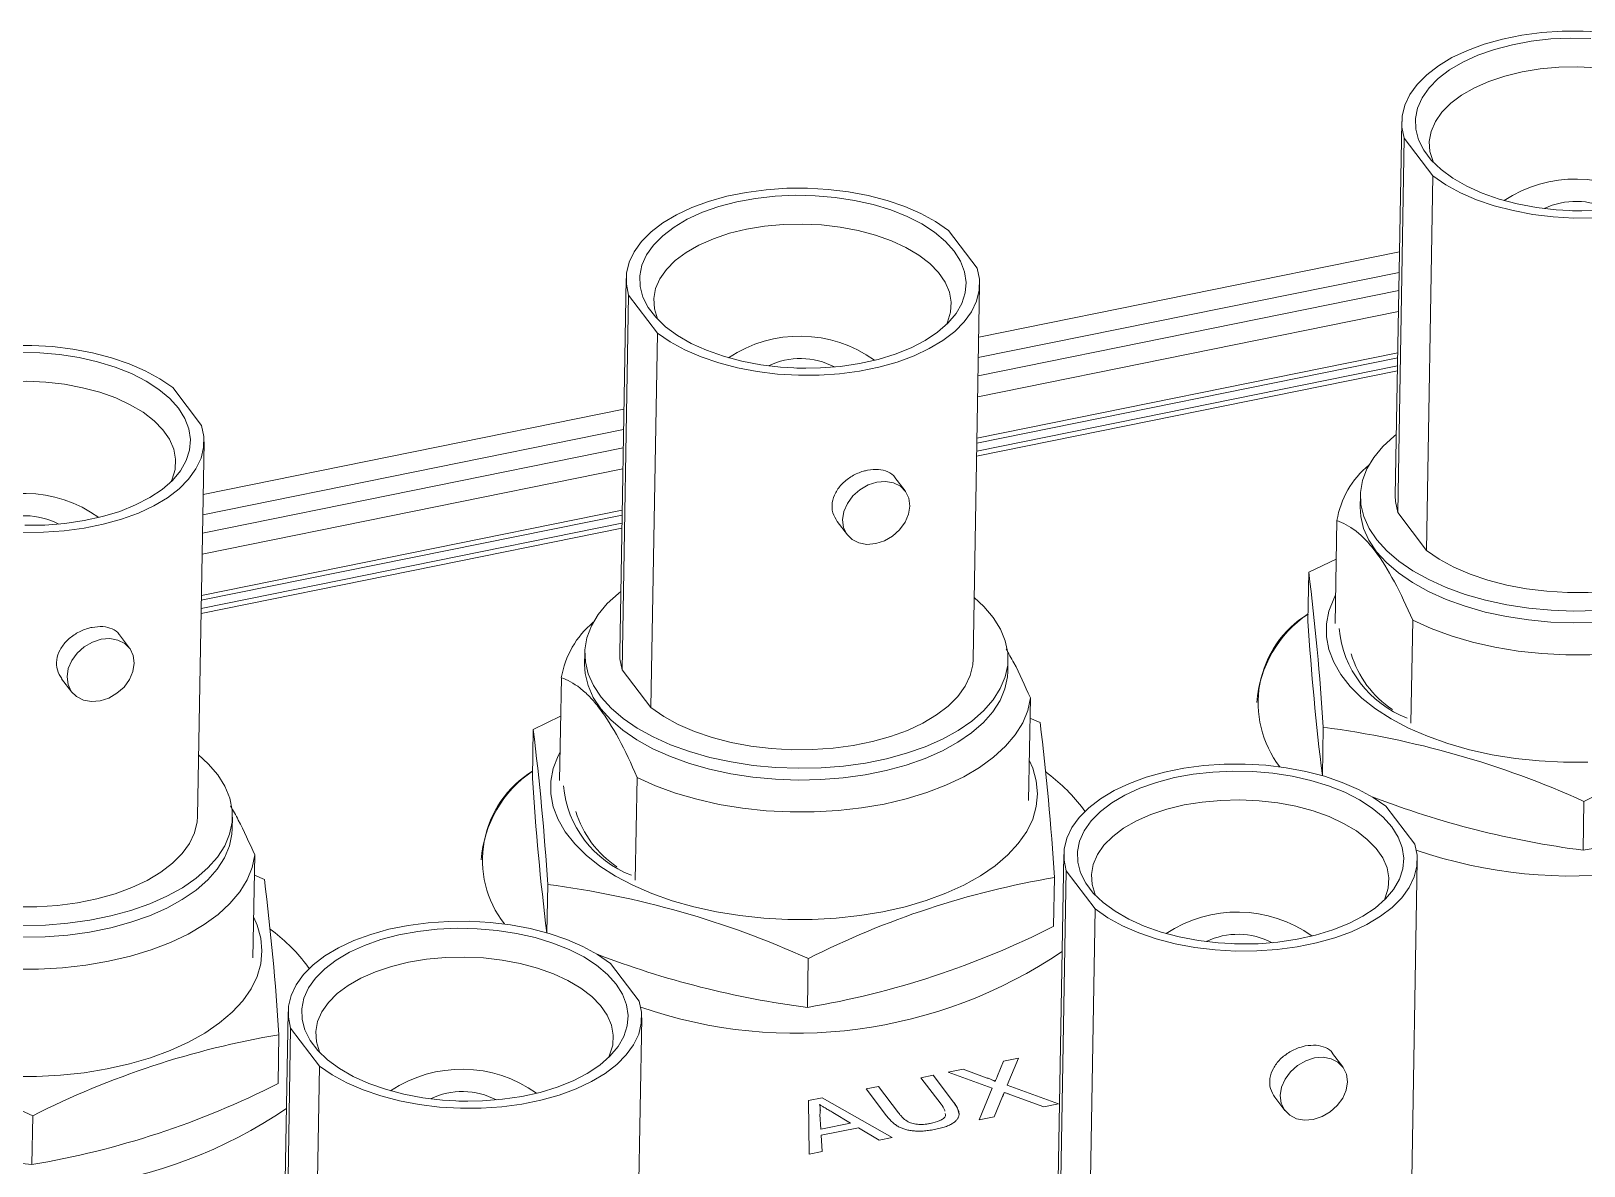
# Paper-space layout 'Sheet1' of a CAD drawing. Header units: millimetres. Extents: x 2 to 278, y 1 to 215.
# Drawn here: x 212.29 to 233.49, y 151.82 to 167.32 of the extents above; entities that cross this region are included whole.
import ezdxf

# ---------------------------------------------------------------- set-up
doc = ezdxf.new("R2010")
doc.units = ezdxf.units.MM

psp = doc.layouts.new('Sheet1')

# ---------------------------------------------------------------- linework, layer by layer
at = {"color": 7, "linetype": 'Continuous', "lineweight": 18}
for p, q in [((230.999, 166.086), (230.911, 160.97)), ((230.945, 160.745), (231.033, 165.86)), ((231.033, 165.86), (231.426, 165.343)), ((231.426, 165.343), (231.338, 160.227)), ((233.331, 164.865), (233.452, 164.863)), ((225.203, 164.081), (224.81, 164.598)), ((230.969, 164.304), (225.224, 163.139)), ((220.411, 163.939), (220.323, 158.823)), ((220.356, 158.597), (220.445, 163.713)), ((220.445, 163.713), (220.838, 163.196)), ((225.148, 158.739), (225.236, 163.855)), ((220.838, 163.196), (220.749, 158.08)), ((230.944, 162.857), (225.199, 161.692)), ((225.2, 161.759), (230.945, 162.924)), ((222.743, 162.718), (222.864, 162.716)), ((230.942, 162.748), (225.197, 161.583)), ((214.614, 161.934), (214.221, 162.451)), ((220.38, 162.157), (214.636, 160.992)), ((214.56, 156.592), (214.648, 161.708)), ((224.219, 161.039), (224.081, 161.221)), ((230.435, 160.979), (230.432, 160.817)), ((220.355, 160.71), (214.611, 159.545)), ((214.612, 159.612), (220.356, 160.777)), ((230.945, 160.745), (231.338, 160.227)), ((220.353, 160.6), (214.609, 159.435)), ((223.292, 160.621), (223.431, 160.439)), ((230.091, 159.229), (230.115, 160.634)), ((230.106, 160.108), (229.73, 159.928)), ((229.73, 159.928), (229.719, 159.262)), ((231.149, 159.273), (231.125, 157.867)), ((213.631, 158.891), (213.493, 159.073)), ((219.846, 158.831), (219.844, 158.67)), ((220.356, 158.597), (220.749, 158.08)), ((225.621, 158.57), (225.624, 158.731)), ((212.704, 158.474), (212.842, 158.292)), ((219.502, 157.081), (219.527, 158.487)), ((225.905, 156.808), (225.929, 158.214)), ((219.517, 157.961), (219.142, 157.781)), ((229.02, 158.148), (229.02, 158.148)), ((219.142, 157.781), (219.131, 157.115)), ((226.061, 157.876), (225.924, 157.936)), ((229.928, 157.809), (229.917, 157.15)), ((220.561, 157.125), (220.536, 155.72)), ((226.673, 156.663), (226.627, 156.726)), ((226.673, 156.663), (226.627, 156.726)), ((231.177, 156.215), (230.784, 156.732)), ((233.486, 156.797), (233.475, 156.131)), ((215.033, 156.422), (215.036, 156.584)), ((215.316, 154.661), (215.341, 156.067)), ((226.386, 156.073), (226.297, 150.957)), ((218.432, 156.001), (218.432, 156.001)), ((226.331, 150.731), (226.419, 155.847)), ((226.419, 155.847), (226.812, 155.33)), ((231.122, 150.873), (231.211, 155.989)), ((215.473, 155.729), (215.336, 155.789)), ((219.34, 155.662), (219.328, 155.002)), ((226.259, 155.757), (226.247, 155.091)), ((226.812, 155.33), (226.724, 150.214)), ((228.717, 154.852), (228.839, 154.85)), ((216.085, 154.515), (216.039, 154.579)), ((216.085, 154.515), (216.039, 154.579)), ((220.589, 154.067), (220.196, 154.585)), ((222.898, 154.65), (222.886, 153.984)), ((215.797, 153.925), (215.709, 148.809)), ((215.743, 148.584), (215.831, 153.699)), ((215.831, 153.699), (216.224, 153.182)), ((220.534, 148.726), (220.623, 153.842)), ((215.67, 153.61), (215.659, 152.944)), ((225.564, 153.251), (225.769, 153.292)), ((225.564, 153.251), (225.769, 153.292)), ((225.769, 153.292), (225.614, 152.921)), ((230.194, 153.172), (230.056, 153.354)), ((216.224, 153.182), (216.136, 148.066)), ((224.808, 153.098), (225.01, 153.139)), ((224.808, 153.097), (225.01, 153.138)), ((225.41, 152.88), (224.808, 153.098)), ((225.01, 153.139), (225.34, 153.019)), ((225.01, 153.138), (225.01, 153.139)), ((225.01, 153.138), (225.34, 153.019)), ((225.479, 153.048), (225.564, 153.251)), ((225.479, 153.048), (225.564, 153.251)), ((225.564, 153.251), (225.564, 153.251)), ((223.687, 152.87), (223.855, 152.904)), ((223.966, 152.504), (223.687, 152.87)), ((223.688, 152.87), (223.855, 152.904)), ((223.855, 152.904), (224.13, 152.542)), ((223.855, 152.904), (224.13, 152.542)), ((223.855, 152.904), (223.855, 152.904)), ((224.435, 153.022), (224.603, 153.056)), ((224.435, 153.022), (224.603, 153.056)), ((224.71, 152.66), (224.435, 153.022)), ((224.603, 153.056), (224.881, 152.69)), ((224.603, 153.056), (224.881, 152.69)), ((224.603, 153.056), (224.603, 153.056)), ((225.23, 152.449), (225.41, 152.88)), ((225.23, 152.449), (225.41, 152.88)), ((225.34, 153.019), (225.34, 153.019)), ((225.41, 152.88), (225.41, 152.88)), ((225.448, 152.971), (225.448, 152.971)), ((225.479, 153.048), (225.479, 153.048)), ((225.614, 152.921), (226.313, 152.668)), ((225.614, 152.921), (226.313, 152.668)), ((225.614, 152.921), (225.614, 152.921)), ((218.129, 152.704), (218.25, 152.702)), ((222.899, 152.71), (223.088, 152.749)), ((222.899, 152.71), (223.088, 152.749)), ((222.91, 151.978), (222.899, 152.71)), ((223.049, 152.656), (223.049, 152.656)), ((223.088, 152.749), (224.044, 152.208)), ((223.088, 152.749), (224.044, 152.208)), ((223.088, 152.749), (223.088, 152.749)), ((224.881, 152.69), (224.881, 152.69)), ((225.55, 152.766), (225.435, 152.49)), ((226.111, 152.627), (225.65, 152.794)), ((226.313, 152.668), (226.111, 152.627)), ((229.267, 152.755), (229.405, 152.573)), ((212.31, 152.503), (212.298, 151.836)), ((223.057, 152.522), (223.069, 152.321)), ((223.057, 152.522), (223.069, 152.321)), ((223.057, 152.522), (223.057, 152.522)), ((223.475, 152.404), (223.233, 152.547)), ((224.13, 152.542), (224.13, 152.542)), ((225.435, 152.49), (225.23, 152.449)), ((223.069, 152.321), (223.475, 152.404)), ((223.069, 152.321), (223.475, 152.404)), ((223.069, 152.321), (223.069, 152.321)), ((223.582, 152.34), (223.075, 152.238)), ((223.075, 152.238), (223.088, 152.014)), ((223.075, 152.237), (223.075, 152.238)), ((223.075, 152.237), (223.088, 152.014)), ((223.475, 152.404), (223.475, 152.404)), ((223.866, 152.172), (223.582, 152.34)), ((224.562, 152.398), (224.562, 152.398)), ((223.088, 152.014), (222.91, 151.978)), ((224.044, 152.208), (223.866, 152.172))]:
    psp.add_line(p, q, dxfattribs=at)
at = {"color": 8, "linetype": 'Continuous', "lineweight": 18}
for p, q in [((225.219, 162.86), (230.964, 164.025)), ((225.215, 162.611), (230.959, 163.776)), ((230.954, 163.489), (225.21, 162.324)), ((230.94, 162.679), (225.196, 161.514)), ((214.631, 160.712), (220.375, 161.877)), ((214.627, 160.464), (220.371, 161.629)), ((220.366, 161.341), (214.622, 160.176)), ((220.352, 160.531), (214.608, 159.366))]:
    psp.add_line(p, q, dxfattribs=at)
at = {"color": 7, "linetype": 'Continuous', "lineweight": 18, "flags": 128}
for points in [[(231.033, 165.86), (231.002, 166.01), (231.005, 166.16), (231.041, 166.309), (231.109, 166.454), (231.209, 166.593), (231.34, 166.725), (231.499, 166.847), (231.685, 166.959), (231.895, 167.057), (232.126, 167.142), (232.374, 167.211), (232.637, 167.265), (232.91, 167.301), (233.191, 167.32), (233.474, 167.322), (233.757, 167.305), (234.035, 167.272), (234.304, 167.221), (234.561, 167.154), (234.802, 167.072), (235.024, 166.976), (235.223, 166.866), (235.398, 166.746)], [(233.581, 167.22), (233.307, 167.225), (233.034, 167.213), (232.767, 167.183), (232.51, 167.135), (232.266, 167.071), (232.04, 166.992), (231.835, 166.898), (231.653, 166.791), (231.498, 166.673), (231.373, 166.546), (231.278, 166.41), (231.215, 166.27), (231.186, 166.126), (231.19, 165.98), (231.228, 165.836), (231.3, 165.694), (231.403, 165.558), (231.537, 165.43), (231.699, 165.311), (231.887, 165.202), (232.098, 165.107), (232.329, 165.026), (232.577, 164.96), (232.837, 164.911), (233.106, 164.879), (233.38, 164.864), (233.654, 164.868)], [(232.642, 166.762), (232.408, 166.705), (232.19, 166.632), (231.992, 166.545), (231.817, 166.445), (231.668, 166.334), (231.548, 166.213), (231.459, 166.085), (231.401, 165.951), (231.376, 165.814), (231.385, 165.676), (231.427, 165.539), (231.432, 165.527)], [(235.373, 165.459), (235.388, 165.492), (235.43, 165.628), (235.438, 165.766), (235.412, 165.903), (235.354, 166.039), (235.264, 166.169), (235.143, 166.293), (234.994, 166.408), (234.819, 166.512), (234.62, 166.604), (234.402, 166.681), (234.167, 166.744), (233.92, 166.79), (233.664, 166.82), (233.405, 166.832), (233.145, 166.826), (232.889, 166.803), (232.642, 166.762)], [(235.791, 166.228), (235.822, 166.078), (235.819, 165.928), (235.784, 165.78), (235.715, 165.635), (235.615, 165.495), (235.484, 165.364), (235.325, 165.241), (235.139, 165.13), (234.929, 165.031), (234.698, 164.947), (234.45, 164.877), (234.187, 164.824), (233.914, 164.788), (233.633, 164.769), (233.35, 164.767), (233.067, 164.783), (232.789, 164.817), (232.52, 164.868), (232.263, 164.935), (232.022, 165.017), (231.8, 165.113), (231.601, 165.222), (231.426, 165.343)], [(220.445, 163.713), (220.414, 163.863), (220.416, 164.013), (220.452, 164.162), (220.521, 164.307), (220.621, 164.446), (220.752, 164.578), (220.911, 164.7), (221.097, 164.811), (221.307, 164.91), (221.537, 164.994), (221.786, 165.064), (222.049, 165.117), (222.322, 165.154), (222.603, 165.173), (222.886, 165.174), (223.169, 165.158), (223.446, 165.124), (223.716, 165.074), (223.973, 165.007), (224.214, 164.925), (224.436, 164.828), (224.635, 164.719), (224.81, 164.598)], [(224.888, 164.316), (224.77, 164.448), (224.622, 164.572), (224.446, 164.686), (224.246, 164.788), (224.024, 164.877), (223.784, 164.95), (223.53, 165.008), (223.265, 165.049), (222.993, 165.072), (222.719, 165.078), (222.446, 165.065), (222.179, 165.035), (221.922, 164.988), (221.678, 164.924), (221.452, 164.845), (221.246, 164.751), (221.065, 164.644), (220.91, 164.526), (220.784, 164.398), (220.689, 164.263), (220.627, 164.122), (220.597, 163.978), (220.602, 163.833), (220.64, 163.688), (220.711, 163.547), (220.815, 163.411), (220.948, 163.282), (221.11, 163.163), (221.299, 163.055), (221.51, 162.96), (221.741, 162.878), (221.989, 162.813), (222.249, 162.763), (222.518, 162.731), (222.791, 162.717), (223.066, 162.72), (223.336, 162.741), (223.599, 162.78), (223.85, 162.836), (224.085, 162.908), (224.301, 162.995), (224.495, 163.095), (224.663, 163.208), (224.804, 163.331), (224.915, 163.462), (224.994, 163.601), (225.04, 163.743), (225.052, 163.888), (225.031, 164.034), (224.976, 164.177), (224.888, 164.316)], [(222.054, 164.615), (221.82, 164.558), (221.602, 164.485), (221.403, 164.398), (221.229, 164.298), (221.08, 164.186), (220.96, 164.066), (220.87, 163.937), (220.813, 163.803), (220.788, 163.666), (220.797, 163.528), (220.838, 163.392), (220.844, 163.38)], [(224.785, 163.311), (224.8, 163.345), (224.841, 163.481), (224.849, 163.618), (224.824, 163.756), (224.766, 163.891), (224.676, 164.022), (224.555, 164.145), (224.406, 164.26), (224.23, 164.364), (224.032, 164.456), (223.814, 164.534), (223.579, 164.597), (223.332, 164.643), (223.076, 164.672), (222.816, 164.684), (222.556, 164.679), (222.301, 164.655), (222.054, 164.615)], [(225.203, 164.081), (225.233, 163.931), (225.231, 163.781), (225.195, 163.632), (225.127, 163.487), (225.026, 163.348), (224.896, 163.216), (224.736, 163.094), (224.55, 162.983), (224.341, 162.884), (224.11, 162.799), (223.862, 162.73), (223.599, 162.677), (223.325, 162.64), (223.045, 162.621), (222.762, 162.62), (222.479, 162.636), (222.201, 162.67), (221.932, 162.72), (221.675, 162.787), (221.434, 162.869), (221.212, 162.966), (221.012, 163.075), (220.838, 163.196)], [(209.857, 161.566), (209.826, 161.715), (209.828, 161.866), (209.864, 162.014), (209.932, 162.159), (210.033, 162.299), (210.163, 162.43), (210.323, 162.553), (210.509, 162.664), (210.718, 162.763), (210.949, 162.847), (211.197, 162.917), (211.46, 162.97), (211.734, 163.006), (212.014, 163.025), (212.298, 163.027), (212.58, 163.011), (212.858, 162.977), (213.127, 162.926), (213.384, 162.859), (213.625, 162.777), (213.847, 162.681), (214.047, 162.572), (214.221, 162.451)], [(214.3, 162.168), (214.181, 162.301), (214.033, 162.425), (213.858, 162.539), (213.658, 162.641), (213.436, 162.729), (213.196, 162.803), (212.942, 162.861), (212.677, 162.902), (212.405, 162.925), (212.131, 162.93)], [(214.196, 161.164), (214.212, 161.198), (214.253, 161.333), (214.261, 161.471), (214.236, 161.609), (214.178, 161.744), (214.087, 161.874), (213.967, 161.998), (213.817, 162.113), (213.642, 162.217), (213.444, 162.309), (213.225, 162.387), (212.991, 162.449), (212.743, 162.496), (212.488, 162.525), (212.228, 162.537), (211.968, 162.531), (211.713, 162.508), (211.466, 162.467)], [(212.203, 160.569), (212.477, 160.573), (212.748, 160.594), (213.01, 160.633), (213.261, 160.689), (213.497, 160.76), (213.713, 160.847), (213.907, 160.948), (214.075, 161.06), (214.216, 161.183), (214.326, 161.315), (214.405, 161.453), (214.451, 161.596), (214.464, 161.741), (214.442, 161.886), (214.388, 162.029), (214.3, 162.168)], [(214.614, 161.934), (214.645, 161.784), (214.643, 161.633), (214.607, 161.485), (214.538, 161.34), (214.438, 161.201), (214.307, 161.069), (214.148, 160.946), (213.962, 160.835), (213.752, 160.737), (213.522, 160.652), (213.273, 160.583), (213.011, 160.529), (212.737, 160.493), (212.457, 160.474), (212.173, 160.472), (211.891, 160.489), (211.613, 160.522), (211.343, 160.573), (211.087, 160.64), (210.845, 160.722), (210.624, 160.818), (210.424, 160.928), (210.25, 161.048)], [(233.66, 159.404), (233.35, 159.398), (233.04, 159.409), (232.733, 159.438), (232.432, 159.484), (232.142, 159.546), (231.866, 159.625), (231.607, 159.719), (231.367, 159.827), (231.15, 159.947), (230.958, 160.079), (230.794, 160.221), (230.659, 160.371), (230.554, 160.527), (230.482, 160.688), (230.442, 160.852), (230.436, 161.017), (230.464, 161.18), (230.524, 161.341), (230.617, 161.497), (230.741, 161.646), (230.895, 161.787), (230.925, 161.812)], [(223.832, 161.159), (223.951, 161.169), (224.061, 161.149), (224.155, 161.102), (224.226, 161.03), (224.27, 160.938), (224.284, 160.832), (224.266, 160.72), (224.219, 160.61), (224.144, 160.508), (224.048, 160.422), (223.937, 160.357), (223.818, 160.319), (223.699, 160.309), (223.589, 160.329), (223.495, 160.376), (223.424, 160.448), (223.38, 160.54), (223.366, 160.646), (223.384, 160.758), (223.431, 160.869), (223.506, 160.97), (223.602, 161.056), (223.713, 161.121), (223.832, 161.159)], [(230.911, 160.97), (230.914, 160.894), (230.945, 160.745)], [(233.658, 159.243), (233.348, 159.236), (233.037, 159.247), (232.73, 159.276), (232.43, 159.322), (232.14, 159.385), (231.863, 159.463), (231.604, 159.557), (231.364, 159.665), (231.147, 159.786), (230.955, 159.918), (230.791, 160.059), (230.656, 160.209), (230.551, 160.366), (230.479, 160.527), (230.44, 160.69), (230.432, 160.817)], [(231.338, 160.227), (231.512, 160.107), (231.712, 159.997), (231.934, 159.901), (232.175, 159.819), (232.432, 159.752), (232.701, 159.701), (232.979, 159.668), (233.261, 159.651), (233.545, 159.653), (233.825, 159.672), (234.099, 159.708), (234.361, 159.762), (234.61, 159.831), (234.841, 159.916), (235.05, 160.014), (235.236, 160.125), (235.395, 160.248), (235.526, 160.379), (235.627, 160.519), (235.695, 160.664), (235.731, 160.812), (235.736, 160.887)], [(236.517, 160.361), (236.482, 160.189), (236.413, 160.019), (236.312, 159.855), (236.179, 159.697), (236.016, 159.548), (235.825, 159.409), (235.607, 159.281), (235.366, 159.166), (235.103, 159.065), (234.821, 158.979), (234.523, 158.909), (234.212, 158.855), (233.893, 158.819), (233.567, 158.801), (233.238, 158.8), (232.91, 158.818), (232.587, 158.852), (232.271, 158.905), (231.966, 158.973), (231.676, 159.058), (231.402, 159.158), (231.149, 159.273)], [(225.162, 159.581), (225.294, 159.46), (225.423, 159.309), (225.521, 159.151), (225.587, 158.99), (225.62, 158.826), (225.62, 158.661), (225.586, 158.498), (225.519, 158.338), (225.42, 158.183), (225.29, 158.035), (225.131, 157.896), (224.944, 157.767), (224.731, 157.649), (224.495, 157.545), (224.239, 157.455), (223.965, 157.381), (223.677, 157.322), (223.378, 157.281), (223.072, 157.257), (222.762, 157.25), (222.452, 157.261), (222.144, 157.29), (221.844, 157.336), (221.554, 157.399), (221.278, 157.478), (221.018, 157.571), (220.779, 157.679), (220.562, 157.8), (220.37, 157.932), (220.205, 158.073), (220.07, 158.223), (219.966, 158.38), (219.894, 158.541), (219.854, 158.705), (219.848, 158.869), (219.875, 159.033), (219.936, 159.194), (220.028, 159.35), (220.152, 159.499), (220.306, 159.64), (220.337, 159.665)], [(230.097, 159.618), (230.071, 159.567), (230.006, 159.396), (229.973, 159.222), (229.972, 159.046), (230.005, 158.871), (230.071, 158.698), (230.168, 158.529), (230.297, 158.366), (230.455, 158.21), (230.642, 158.062), (230.855, 157.925), (231.092, 157.8), (231.351, 157.687), (231.629, 157.588), (231.924, 157.504), (232.232, 157.436), (232.551, 157.385), (232.877, 157.35), (233.207, 157.333), (233.539, 157.333)], [(213.244, 159.012), (213.362, 159.022), (213.472, 159.002), (213.566, 158.955), (213.638, 158.882), (213.682, 158.79), (213.696, 158.685), (213.678, 158.573), (213.63, 158.462), (213.556, 158.36), (213.46, 158.274), (213.348, 158.21), (213.229, 158.172), (213.111, 158.162), (213.001, 158.181), (212.907, 158.229), (212.836, 158.301), (212.792, 158.393), (212.778, 158.499), (212.795, 158.611), (212.843, 158.721), (212.917, 158.823), (213.014, 158.909), (213.125, 158.973), (213.244, 159.012)], [(220.323, 158.823), (220.326, 158.747), (220.356, 158.597)], [(225.621, 158.57), (225.617, 158.5), (225.583, 158.336), (225.517, 158.176), (225.418, 158.021), (225.288, 157.874), (225.128, 157.734), (224.941, 157.605), (224.728, 157.488), (224.492, 157.384), (224.236, 157.294), (223.962, 157.219), (223.674, 157.161), (223.376, 157.119), (223.069, 157.095), (222.759, 157.089), (222.449, 157.1), (222.142, 157.129), (221.841, 157.175), (221.551, 157.237), (221.275, 157.316), (221.016, 157.41), (220.776, 157.518), (220.559, 157.638), (220.367, 157.77), (220.203, 157.912), (220.067, 158.062), (219.963, 158.218), (219.891, 158.379), (219.851, 158.543), (219.844, 158.67)], [(220.749, 158.08), (220.924, 157.959), (221.123, 157.85), (221.345, 157.754), (221.586, 157.671), (221.843, 157.604), (222.112, 157.554), (222.39, 157.52), (222.673, 157.504), (222.956, 157.505), (223.237, 157.524), (223.51, 157.561), (223.773, 157.614), (224.022, 157.684), (224.252, 157.768), (224.462, 157.867), (224.648, 157.978), (224.807, 158.1), (224.938, 158.232), (225.038, 158.371), (225.107, 158.516), (225.142, 158.665), (225.148, 158.739)], [(225.929, 158.214), (225.893, 158.041), (225.825, 157.872), (225.723, 157.707), (225.591, 157.55), (225.428, 157.401), (225.237, 157.261), (225.019, 157.133), (224.777, 157.018), (224.514, 156.917), (224.232, 156.831), (223.935, 156.761), (223.624, 156.708), (223.304, 156.672), (222.978, 156.654), (222.65, 156.653), (222.322, 156.67), (221.999, 156.705), (221.683, 156.757), (221.378, 156.826), (221.087, 156.911), (220.814, 157.011), (220.561, 157.125)], [(214.574, 157.434), (214.705, 157.313), (214.835, 157.162), (214.933, 157.004), (214.999, 156.842), (215.032, 156.678), (215.031, 156.514), (214.998, 156.35), (214.931, 156.19), (214.832, 156.036), (214.702, 155.888), (214.543, 155.748), (214.355, 155.619), (214.142, 155.502), (213.907, 155.398), (213.65, 155.308), (213.377, 155.233), (213.089, 155.175), (212.79, 155.133), (212.484, 155.109), (212.174, 155.103)], [(219.509, 157.47), (219.483, 157.42), (219.417, 157.249), (219.384, 157.075), (219.384, 156.899), (219.417, 156.724), (219.482, 156.551), (219.58, 156.382), (219.709, 156.219), (219.867, 156.062), (220.053, 155.915), (220.266, 155.778), (220.503, 155.652), (220.762, 155.54), (221.04, 155.441), (221.335, 155.357), (221.644, 155.289), (221.962, 155.237), (222.289, 155.203), (222.619, 155.185), (222.95, 155.186), (223.279, 155.203), (223.602, 155.238), (223.916, 155.29), (224.218, 155.359), (224.505, 155.443), (224.774, 155.542), (225.023, 155.655), (225.248, 155.781), (225.449, 155.918), (225.621, 156.066), (225.765, 156.222), (225.879, 156.385), (225.961, 156.555), (226.01, 156.727), (226.027, 156.903), (226.01, 157.078), (225.961, 157.252), (225.914, 157.359)], [(226.419, 155.847), (226.389, 155.997), (226.391, 156.147), (226.427, 156.296), (226.495, 156.441), (226.596, 156.58), (226.726, 156.712), (226.886, 156.834), (227.072, 156.945), (227.281, 157.044), (227.512, 157.128), (227.76, 157.198), (228.023, 157.251), (228.297, 157.287), (228.577, 157.307), (228.861, 157.308), (229.143, 157.292), (229.421, 157.258), (229.69, 157.207), (229.947, 157.141), (230.188, 157.058), (230.41, 156.962), (230.61, 156.853), (230.784, 156.732)], [(230.863, 156.45), (230.744, 156.582), (230.596, 156.706), (230.421, 156.82), (230.221, 156.922), (229.999, 157.011), (229.759, 157.084), (229.505, 157.142), (229.24, 157.183), (228.968, 157.206), (228.693, 157.212), (228.421, 157.199), (228.154, 157.169), (227.896, 157.122), (227.653, 157.058), (227.426, 156.978), (227.221, 156.885), (227.04, 156.778), (226.885, 156.66), (226.759, 156.532), (226.664, 156.397), (226.601, 156.256), (226.572, 156.112), (226.576, 155.967), (226.615, 155.822), (226.686, 155.681), (226.789, 155.545), (226.923, 155.416), (227.085, 155.297), (227.273, 155.189), (227.484, 155.093), (227.716, 155.012), (227.963, 154.946), (228.223, 154.897), (228.492, 154.865), (228.766, 154.851), (229.04, 154.854), (229.31, 154.875), (229.573, 154.914), (229.824, 154.97), (230.059, 155.042), (230.276, 155.128), (230.47, 155.229), (230.638, 155.341), (230.779, 155.465), (230.889, 155.596), (230.968, 155.734), (231.014, 155.877), (231.027, 156.022), (231.005, 156.167), (230.95, 156.311), (230.863, 156.45)], [(228.029, 156.749), (227.794, 156.691), (227.576, 156.619), (227.378, 156.532), (227.203, 156.432), (227.055, 156.32), (226.934, 156.199), (226.845, 156.071), (226.787, 155.937), (226.762, 155.8), (226.771, 155.662), (226.813, 155.525), (226.818, 155.513)], [(230.759, 155.445), (230.775, 155.479), (230.816, 155.614), (230.824, 155.752), (230.799, 155.89), (230.74, 156.025), (230.65, 156.155), (230.529, 156.279), (230.38, 156.394), (230.205, 156.498), (230.007, 156.59), (229.788, 156.668), (229.553, 156.731), (229.306, 156.777), (229.051, 156.806), (228.791, 156.818), (228.531, 156.812), (228.276, 156.789), (228.029, 156.749)], [(210.161, 155.932), (210.336, 155.812), (210.535, 155.703), (210.757, 155.606), (210.998, 155.524), (211.255, 155.457), (211.524, 155.406), (211.802, 155.373), (212.085, 155.357), (212.368, 155.358), (212.649, 155.377), (212.922, 155.414), (213.185, 155.467), (213.433, 155.536), (213.664, 155.621), (213.874, 155.719), (214.059, 155.831), (214.219, 155.953), (214.35, 156.085), (214.45, 156.224), (214.518, 156.369), (214.554, 156.518), (214.56, 156.592)], [(215.033, 156.422), (215.029, 156.352), (214.995, 156.189), (214.928, 156.029), (214.829, 155.874), (214.699, 155.726), (214.54, 155.587), (214.352, 155.458), (214.14, 155.341), (213.904, 155.236), (213.647, 155.146), (213.374, 155.072), (213.086, 155.013), (212.787, 154.972), (212.481, 154.948), (212.171, 154.941)], [(215.341, 156.067), (215.305, 155.894), (215.236, 155.724), (215.135, 155.56), (215.002, 155.402), (214.84, 155.253), (214.648, 155.114), (214.431, 154.986), (214.189, 154.871), (213.926, 154.77), (213.644, 154.684), (213.346, 154.614), (213.036, 154.561), (212.716, 154.525), (212.39, 154.506), (212.062, 154.506), (211.734, 154.523), (211.41, 154.558), (211.095, 154.61), (210.79, 154.679), (210.499, 154.764), (210.226, 154.864), (209.972, 154.978)], [(231.177, 156.215), (231.208, 156.065), (231.206, 155.915), (231.17, 155.766), (231.101, 155.621), (231.001, 155.482), (230.87, 155.35), (230.711, 155.228), (230.525, 155.116), (230.315, 155.018), (230.085, 154.933), (229.836, 154.864), (229.573, 154.811), (229.3, 154.774), (229.02, 154.755), (228.736, 154.754), (228.453, 154.77), (228.176, 154.803), (227.906, 154.854), (227.649, 154.921), (227.408, 155.003), (227.187, 155.1), (226.987, 155.209), (226.812, 155.33)], [(212.031, 153.038), (212.362, 153.038), (212.691, 153.056), (213.014, 153.091), (213.328, 153.143), (213.63, 153.211), (213.917, 153.295), (214.186, 153.394), (214.435, 153.507), (214.66, 153.633), (214.86, 153.771), (215.033, 153.918), (215.177, 154.075), (215.29, 154.238), (215.372, 154.407), (215.422, 154.58), (215.439, 154.755), (215.422, 154.931), (215.373, 155.105), (215.326, 155.212)], [(215.831, 153.699), (215.8, 153.849), (215.803, 154), (215.838, 154.148), (215.907, 154.293), (216.007, 154.432), (216.138, 154.564), (216.297, 154.687), (216.483, 154.798), (216.693, 154.896), (216.924, 154.981), (217.172, 155.05), (217.435, 155.104), (217.708, 155.14), (217.989, 155.159), (218.272, 155.161), (218.555, 155.144), (218.833, 155.111), (219.102, 155.06), (219.359, 154.993), (219.6, 154.911), (219.822, 154.815), (220.021, 154.705), (220.196, 154.585)], [(220.275, 154.302), (220.156, 154.435), (220.008, 154.559), (219.832, 154.673), (219.632, 154.775), (219.411, 154.863), (219.171, 154.937), (218.916, 154.995), (218.651, 155.035), (218.379, 155.059), (218.105, 155.064), (217.832, 155.052), (217.565, 155.022), (217.308, 154.974), (217.064, 154.911), (216.838, 154.831), (216.633, 154.737), (216.451, 154.63), (216.296, 154.512), (216.17, 154.385), (216.076, 154.25), (216.013, 154.109), (215.984, 153.965), (215.988, 153.819), (216.026, 153.675), (216.098, 153.533), (216.201, 153.397), (216.335, 153.269), (216.497, 153.15), (216.685, 153.041), (216.896, 152.946), (217.127, 152.865), (217.375, 152.799), (217.635, 152.75), (217.904, 152.718), (218.178, 152.703), (218.452, 152.707), (218.722, 152.728), (218.985, 152.767), (219.236, 152.822), (219.471, 152.894), (219.687, 152.981), (219.881, 153.081), (220.05, 153.194), (220.19, 153.317), (220.301, 153.449), (220.38, 153.587), (220.426, 153.73), (220.438, 153.875), (220.417, 154.02), (220.362, 154.163), (220.275, 154.302)], [(217.44, 154.601), (217.206, 154.544), (216.988, 154.471), (216.79, 154.384), (216.615, 154.284), (216.466, 154.173), (216.346, 154.052), (216.256, 153.924), (216.199, 153.79), (216.174, 153.653), (216.183, 153.515), (216.225, 153.378), (216.23, 153.366)], [(220.171, 153.298), (220.186, 153.331), (220.228, 153.467), (220.236, 153.605), (220.21, 153.742), (220.152, 153.878), (220.062, 154.008), (219.941, 154.132), (219.792, 154.247), (219.617, 154.351), (219.418, 154.443), (219.2, 154.521), (218.965, 154.583), (218.718, 154.63), (218.462, 154.659), (218.203, 154.671), (217.943, 154.665), (217.687, 154.642), (217.44, 154.601)], [(220.589, 154.067), (220.62, 153.918), (220.617, 153.767), (220.582, 153.619), (220.513, 153.474), (220.413, 153.334), (220.282, 153.203), (220.123, 153.08), (219.937, 152.969), (219.727, 152.87), (219.496, 152.786), (219.248, 152.716), (218.985, 152.663), (218.712, 152.627), (218.431, 152.608), (218.148, 152.606), (217.865, 152.622), (217.587, 152.656), (217.318, 152.707), (217.061, 152.774), (216.82, 152.856), (216.598, 152.952), (216.399, 153.061), (216.224, 153.182)], [(229.807, 153.293), (229.925, 153.303), (230.035, 153.283), (230.129, 153.236), (230.201, 153.164), (230.245, 153.071), (230.258, 152.966), (230.241, 152.854), (230.193, 152.743), (230.119, 152.642), (230.023, 152.556), (229.911, 152.491), (229.792, 152.453), (229.674, 152.443), (229.564, 152.463), (229.47, 152.51), (229.399, 152.582), (229.355, 152.674), (229.341, 152.78), (229.358, 152.892), (229.406, 153.002), (229.48, 153.104), (229.576, 153.19), (229.688, 153.255), (229.807, 153.293)]]:
    psp.add_lwpolyline(points, dxfattribs=at)
at = {"color": 7, "linetype": 'Continuous', "lineweight": 18}
for centre, radius, start, end in [((233.369, 163.55), 1.75, 54.2858, 123.7312), ((233.377, 163.992), 1.003, 62.3188, 115.6981), ((222.781, 161.403), 1.75, 54.2858, 123.7312), ((222.788, 161.845), 1.003, 62.3188, 115.6981), ((231.351, 160.427), 1.254, 129.7336, 170.4976), ((212.192, 159.255), 1.75, 54.2858, 123.7312), ((212.2, 159.697), 1.003, 62.3188, 115.6981), ((194.404, 155.565), 35.595, 3.6154, 7.0415), ((220.763, 158.28), 1.254, 129.7336, 170.4976), ((230.63, 158.024), 1.615, 124.2872, 175.5815), ((230.461, 158.142), 1.423, 121.3685, 217.794), ((265.335, 161.514), 35.687, 183.6179, 187.0241), ((231.594, 159.297), 1.457, 185.3768, 249.0584), ((231.64, 159.208), 1.387, 196.544, 236.4373), ((183.816, 153.417), 35.595, 3.6154, 7.0415), ((190.735, 153.513), 35.595, 3.6154, 7.0415), ((228.324, 145.406), 12.507, 65.6206, 82.6309), ((238.789, 146.356), 11.711, 99.5446, 116.9225), ((220.042, 155.876), 1.615, 124.2872, 175.5815), ((219.873, 155.995), 1.423, 121.3685, 217.794), ((254.747, 159.367), 35.687, 183.6179, 187.0241), ((224.669, 155.198), 2.484, 37.96, 53.7051), ((224.669, 155.198), 2.484, 37.9599, 53.7047), ((231.533, 167.68), 11.711, 279.5446, 296.9225), ((221.005, 157.149), 1.457, 185.3768, 249.0584), ((233.313, 162.259), 6.481, 250.9518, 304.1423), ((235.043, 168.356), 12.325, 248.8492, 262.6921), ((221.055, 157.064), 1.391, 196.958, 236.4106), ((180.146, 151.365), 35.595, 3.6154, 7.0415), ((217.736, 143.259), 12.507, 65.6206, 82.6309), ((228.201, 144.208), 11.711, 99.5446, 116.9225), ((228.755, 153.537), 1.75, 54.2858, 123.7312), ((214.08, 153.051), 2.484, 37.96, 53.7051), ((214.08, 153.051), 2.484, 37.9599, 53.7047), ((220.945, 165.533), 11.711, 279.5446, 296.9225), ((228.763, 153.979), 1.003, 62.3188, 115.6981), ((224.454, 166.209), 12.325, 248.8492, 262.6921), ((222.725, 160.112), 6.481, 250.9518, 304.1423), ((207.147, 141.111), 12.507, 65.6206, 82.6309), ((217.612, 142.061), 11.711, 99.5446, 116.9225), ((218.167, 151.389), 1.75, 54.2858, 123.7312), ((210.356, 163.385), 11.711, 279.5446, 296.9225), ((218.174, 151.831), 1.003, 62.3188, 115.6981), ((213.866, 164.061), 12.325, 248.8492, 262.6921), ((212.137, 157.965), 6.481, 250.9518, 304.1423)]:
    psp.add_arc(centre, radius, start, end, dxfattribs=at)
for points, knots in [([(223.708, 161.323), (223.759, 161.329), (223.86, 161.342), (223.985, 161.304), (224.061, 161.261), (224.079, 161.222), (224.08, 161.22)], [0, 0, 0, 0, 0.326402, 0.652644, 0.983043, 1, 1, 1, 1]), ([(223.294, 160.622), (223.27, 160.66), (223.222, 160.738), (223.217, 160.88), (223.264, 161.019), (223.36, 161.146), (223.494, 161.247), (223.617, 161.302), (223.689, 161.318), (223.708, 161.323)], [0, 0, 0, 0, 0.151921, 0.309756, 0.465099, 0.62157, 0.781001, 0.940671, 1, 1, 1, 1]), ([(230.115, 160.634), (230.199, 160.605), (230.284, 160.56), (230.414, 160.459), (230.458, 160.42), (230.546, 160.328), (230.592, 160.275), (230.726, 160.098), (230.813, 159.958), (230.984, 159.639), (231.068, 159.461), (231.149, 159.273)], [0, 0, 0, 0, 0.25, 0.25, 0.375, 0.375, 0.5, 0.5, 0.75, 0.75, 1, 1, 1, 1]), ([(212.705, 158.475), (212.682, 158.513), (212.634, 158.591), (212.629, 158.732), (212.676, 158.872), (212.772, 158.998), (212.906, 159.1), (213.029, 159.154), (213.1, 159.171), (213.12, 159.175)], [0, 0, 0, 0, 0.151921, 0.309756, 0.465099, 0.62157, 0.781001, 0.940671, 1, 1, 1, 1]), ([(213.12, 159.175), (213.17, 159.182), (213.272, 159.195), (213.397, 159.157), (213.473, 159.114), (213.491, 159.074), (213.492, 159.073)], [0, 0, 0, 0, 0.326402, 0.652644, 0.983043, 1, 1, 1, 1]), ([(225.929, 158.214), (225.855, 158.379), (225.748, 158.621), (225.633, 158.82), (225.597, 158.883)], [0, 0, 0, 0, 0.684069, 1, 1, 1, 1]), ([(219.527, 158.487), (219.61, 158.458), (219.695, 158.413), (219.825, 158.312), (219.869, 158.272), (219.958, 158.18), (220.003, 158.127), (220.137, 157.951), (220.225, 157.81), (220.396, 157.492), (220.48, 157.313), (220.561, 157.125)], [0, 0, 0, 0, 0.25, 0.25, 0.375, 0.375, 0.5, 0.5, 0.75, 0.75, 1, 1, 1, 1]), ([(215.341, 156.067), (215.267, 156.232), (215.159, 156.473), (215.045, 156.673), (215.009, 156.736)], [0, 0, 0, 0, 0.684069, 1, 1, 1, 1]), ([(229.268, 152.756), (229.245, 152.794), (229.197, 152.872), (229.192, 153.013), (229.239, 153.153), (229.335, 153.279), (229.469, 153.381), (229.592, 153.435), (229.663, 153.452), (229.683, 153.457)], [0, 0, 0, 0, 0.151921, 0.309756, 0.465099, 0.62157, 0.781001, 0.940671, 1, 1, 1, 1]), ([(229.683, 153.457), (229.733, 153.463), (229.835, 153.476), (229.96, 153.438), (230.036, 153.395), (230.054, 153.356), (230.055, 153.354)], [0, 0, 0, 0, 0.326402, 0.652644, 0.983043, 1, 1, 1, 1]), ([(225.34, 153.019), (225.348, 153.016), (225.363, 153.011), (225.385, 153.003), (225.403, 152.995), (225.418, 152.989), (225.43, 152.984), (225.439, 152.979), (225.445, 152.975), (225.447, 152.972), (225.448, 152.971)], [0, 0, 0, 0, 0.209538, 0.393206, 0.554151, 0.689382, 0.80228, 0.889952, 0.956059, 1, 1, 1, 1]), ([(225.34, 153.019), (225.348, 153.016), (225.363, 153.011), (225.385, 153.003), (225.403, 152.995), (225.418, 152.989), (225.43, 152.983), (225.439, 152.979), (225.445, 152.975), (225.447, 152.972), (225.448, 152.971)], [0, 0, 0, 0, 0.209538, 0.393206, 0.554151, 0.689382, 0.80228, 0.889952, 0.956059, 1, 1, 1, 1]), ([(225.448, 152.971), (225.45, 152.976), (225.455, 152.987), (225.461, 153.005), (225.47, 153.025), (225.476, 153.04), (225.479, 153.048)], [0, 0, 0, 0, 0.195957, 0.428486, 0.696677, 1, 1, 1, 1]), ([(225.448, 152.971), (225.45, 152.976), (225.455, 152.987), (225.461, 153.005), (225.47, 153.025), (225.476, 153.04), (225.479, 153.048)], [0, 0, 0, 0, 0.195957, 0.428486, 0.696677, 1, 1, 1, 1]), ([(223.049, 152.656), (223.056, 152.631), (223.064, 152.604), (223.062, 152.578), (223.062, 152.576)], [0, 0, 0, 0, 0.9409, 1, 1, 1, 1]), ([(223.049, 152.656), (223.052, 152.645), (223.059, 152.623), (223.062, 152.59), (223.062, 152.556), (223.059, 152.533), (223.057, 152.522)], [0, 0, 0, 0, 0.247294, 0.495608, 0.746359, 1, 1, 1, 1]), ([(223.233, 152.547), (223.223, 152.553), (223.205, 152.564), (223.178, 152.58), (223.153, 152.595), (223.129, 152.609), (223.107, 152.622), (223.087, 152.634), (223.067, 152.645), (223.055, 152.653), (223.049, 152.656)], [0, 0, 0, 0, 0.153148, 0.299433, 0.436426, 0.565671, 0.686508, 0.799269, 0.903395, 1, 1, 1, 1]), ([(224.881, 152.69), (224.886, 152.682), (224.897, 152.667), (224.913, 152.644), (224.925, 152.623), (224.936, 152.602), (224.944, 152.583), (224.951, 152.564), (224.955, 152.547), (224.957, 152.53), (224.956, 152.514), (224.953, 152.498), (224.948, 152.483), (224.94, 152.468), (224.929, 152.453), (224.916, 152.438), (224.901, 152.423), (224.883, 152.409), (224.862, 152.395), (224.839, 152.382), (224.812, 152.37), (224.783, 152.358), (224.75, 152.348), (224.715, 152.337), (224.678, 152.328), (224.651, 152.322), (224.637, 152.319)], [0, 0, 0, 0, 0.054635, 0.106319, 0.15513, 0.201449, 0.24498, 0.285844, 0.324513, 0.360762, 0.395529, 0.430245, 0.464771, 0.499461, 0.534541, 0.570447, 0.607183, 0.644941, 0.683855, 0.723656, 0.76492, 0.808015, 0.852801, 0.899533, 0.948643, 1, 1, 1, 1]), ([(224.761, 152.564), (224.76, 152.571), (224.756, 152.604), (224.73, 152.635), (224.71, 152.66)], [0, 0, 0, 0, 0.1889956, 1, 1, 1, 1]), ([(224.881, 152.69), (224.9, 152.663), (224.938, 152.612), (224.949, 152.558), (224.954, 152.533)], [0, 0, 0, 0, 0.52824, 1, 1, 1, 1]), ([(225.573, 152.821), (225.57, 152.815), (225.566, 152.804), (225.559, 152.789), (225.554, 152.777), (225.551, 152.77), (225.55, 152.766)], [0, 0, 0, 0, 0.326889, 0.601754, 0.825221, 1, 1, 1, 1]), ([(225.65, 152.794), (225.637, 152.798), (225.611, 152.808), (225.586, 152.817), (225.573, 152.821)], [0, 0, 0, 0, 0.505782, 1, 1, 1, 1]), ([(224.637, 152.319), (224.624, 152.317), (224.598, 152.312), (224.559, 152.305), (224.52, 152.3), (224.484, 152.296), (224.448, 152.294), (224.413, 152.293), (224.379, 152.294), (224.347, 152.295), (224.316, 152.299), (224.285, 152.303), (224.257, 152.308), (224.229, 152.315), (224.202, 152.323), (224.177, 152.332), (224.153, 152.343), (224.13, 152.354), (224.108, 152.368), (224.086, 152.382), (224.065, 152.399), (224.045, 152.417), (224.024, 152.436), (224.004, 152.457), (223.984, 152.48), (223.972, 152.496), (223.966, 152.504)], [0, 0, 0, 0, 0.049712, 0.096859, 0.142174, 0.185752, 0.227221, 0.267072, 0.30569, 0.342997, 0.379374, 0.415, 0.449814, 0.484539, 0.519007, 0.553714, 0.589085, 0.625098, 0.66263, 0.702696, 0.745179, 0.790505, 0.838242, 0.889291, 0.943196, 1, 1, 1, 1]), ([(224.13, 152.542), (224.135, 152.536), (224.145, 152.523), (224.16, 152.505), (224.175, 152.488), (224.19, 152.473), (224.205, 152.459), (224.219, 152.447), (224.234, 152.437), (224.252, 152.425), (224.277, 152.412), (224.31, 152.4), (224.347, 152.391), (224.387, 152.386), (224.428, 152.384), (224.472, 152.385), (224.517, 152.39), (224.547, 152.395), (224.562, 152.398)], [0, 0, 0, 0, 0.068135, 0.131468, 0.1905, 0.245259, 0.295423, 0.34111, 0.382793, 0.420186, 0.489598, 0.556289, 0.623734, 0.692408, 0.763567, 0.837381, 0.915932, 1, 1, 1, 1]), ([(224.13, 152.542), (224.135, 152.536), (224.145, 152.523), (224.16, 152.505), (224.175, 152.488), (224.19, 152.473), (224.205, 152.459), (224.219, 152.447), (224.234, 152.437), (224.252, 152.425), (224.277, 152.412), (224.31, 152.4), (224.347, 152.391), (224.387, 152.386), (224.428, 152.384), (224.472, 152.385), (224.517, 152.39), (224.547, 152.395), (224.562, 152.398)], [0, 0, 0, 0, 0.068135, 0.131468, 0.1905, 0.245259, 0.295423, 0.34111, 0.382793, 0.420186, 0.489598, 0.556289, 0.623734, 0.692408, 0.763567, 0.837381, 0.915932, 1, 1, 1, 1]), ([(224.562, 152.398), (224.609, 152.409), (224.678, 152.425), (224.746, 152.465), (224.776, 152.499), (224.769, 152.522), (224.766, 152.532)], [0, 0, 0, 0, 0.424241, 0.6364906, 0.8481895, 1, 1, 1, 1]), ([(224.562, 152.398), (224.609, 152.409), (224.678, 152.425), (224.746, 152.465), (224.776, 152.499), (224.769, 152.522), (224.766, 152.532)], [0, 0, 0, 0, 0.424241, 0.636491, 0.848189, 1, 1, 1, 1])]:
    psp.add_open_spline(points, degree=3, knots=knots, dxfattribs=at)

doc.saveas('drawing.dxf')
